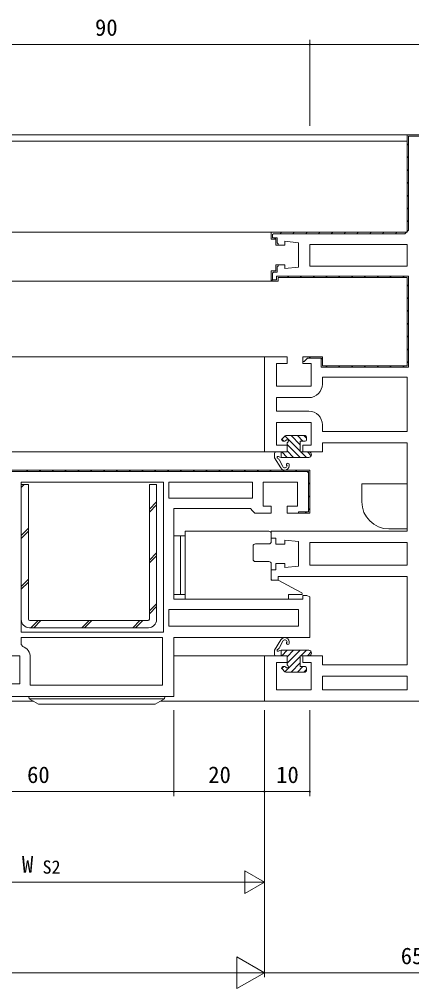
# Model space of a CAD drawing. Units: millimetres, scale not verified. Extents: x -594 to 539, y -420 to 386.
# Drawn here: x 210.1 to 296.7, y -255.5 to -41.5 of the extents above; entities that cross this region are included whole.
import ezdxf
from ezdxf.enums import TextEntityAlignment as Align

# ---------------------------------------------------------------- set-up
doc = ezdxf.new("R2010")
doc.units = ezdxf.units.MM
doc.header["$LTSCALE"] = 2
for name, color, linetype, lineweight in [('0-3_YKK_12', 2, 'Continuous', 9), ('0-4_YKK_D', 6, 'Continuous', 9), ('0-6_YKK_13', 4, 'Continuous', 9), ('0-7_YKK_11', 7, 'Continuous', 9)]:
    doc.layers.add(name, color=color, linetype=linetype, lineweight=lineweight)
doc.styles.add('ＭＳ ゴシック', font='')
doc.styles.get('ＭＳ ゴシック').set_extended_font_data('MS Gothic')

msp = doc.modelspace()

# ---------------------------------------------------------------- linework, layer by layer
at = {"layer": '0-3_YKK_12'}
for p, q in [((-177.757, -66.998), (296.243, -66.998)), ((295.743, -68.398), (-177.257, -68.398)), ((266.159, -88.498), (166.243, -88.498)), ((266.242, -99.298), (166.243, -99.298)), ((264.743, -115.998), (166.243, -115.998)), ((264.332, -136.998), (160.257, -136.998)), ((264.316, -181.998), (244.228, -181.998)), ((213.223, -191.998), (59.052, -191.998)), ((264.816, -191.998), (241.371, -191.998))]:
    msp.add_line(p, q, dxfattribs=at)
at = {"layer": '0-4_YKK_D'}
for p, q in [((184.243, -46.998), (274.243, -46.998)), ((274.243, -64.998), (274.243, -45.998)), ((274.243, -64.998), (274.243, -45.998)), ((334.243, -46.998), (274.243, -46.998)), ((244.243, -193.998), (244.243, -212.998)), ((244.243, -193.998), (244.243, -212.998)), ((264.243, -193.998), (264.243, -232.998)), ((264.243, -193.998), (264.243, -212.998)), ((264.243, -193.998), (264.243, -252.998)), ((264.243, -193.998), (264.243, -212.998)), ((274.243, -193.998), (274.243, -212.998)), ((264.243, -194.998), (264.243, -252.998)), ((244.243, -211.998), (184.243, -211.998)), ((264.243, -211.998), (244.243, -211.998)), ((274.243, -211.998), (264.243, -211.998)), ((264.243, -231.998), (259.913, -229.498)), ((259.913, -229.498), (259.913, -234.498)), ((259.243, -231.998), (169.243, -231.998)), ((264.243, -231.998), (255.583, -231.998)), ((264.243, -231.998), (259.913, -234.498)), ((264.243, -251.998), (258.181, -248.498)), ((258.181, -248.498), (258.181, -255.498)), ((257.243, -251.998), (-138.757, -251.998)), ((264.243, -251.998), (252.119, -251.998)), ((264.243, -251.998), (258.181, -255.498)), ((264.243, -251.998), (329.243, -251.998))]:
    msp.add_line(p, q, dxfattribs=at)
for centre, start, end in [((274.243, -46.998), 0, 180), ((274.243, -46.998), 0, 180), ((274.243, -46.998), 180, 0), ((274.243, -46.998), 180, 0), ((244.243, -211.998), 0, 180), ((244.243, -211.998), 0, 180), ((244.243, -211.998), 180, 0), ((244.243, -211.998), 180, 0), ((264.243, -211.998), 0, 180), ((264.243, -211.998), 0, 180), ((264.243, -211.998), 180, 0), ((264.243, -211.998), 180, 0), ((274.243, -211.998), 0, 180), ((274.243, -211.998), 180, 0)]:
    msp.add_arc(centre, 0.106, start, end, dxfattribs=at)
at = {"layer": '0-6_YKK_13'}
for p, q in [((268.073, -134.168), (268.5, -134.595)), ((268.131, -134.086), (268.731, -133.486)), ((268.723, -134.598), (268.343, -134.598)), ((268.771, -133.452), (272.143, -136.824)), ((273.243, -133.398), (268.943, -133.398)), ((270.132, -133.398), (272.143, -135.409)), ((271.546, -133.398), (272.746, -134.598)), ((273.243, -134.598), (272.143, -134.598)), ((272.143, -134.598), (272.143, -137.001)), ((272.96, -133.398), (273.543, -133.981)), ((273.543, -133.698), (273.543, -134.298)), ((269.243, -135.118), (269.243, -136.998)), ((269.243, -135.338), (272.103, -138.198)), ((269.243, -136.752), (270.689, -138.198)), ((266.447, -138.121), (266.447, -137.298)), ((267.871, -140.48), (266.484, -138.266)), ((269.243, -136.998), (266.746, -136.998)), ((267.54, -138.817), (268.29, -140.2)), ((267.913, -138.198), (267.913, -136.998)), ((274.043, -138.198), (267.913, -138.198)), ((268.075, -136.998), (269.275, -138.198)), ((272.143, -136.998), (274.043, -136.998)), ((272.318, -136.998), (273.518, -138.198)), ((273.732, -136.998), (274.586, -137.853)), ((210.543, -144.199), (212.143, -144.199)), ((210.543, -173.997), (210.543, -144.199)), ((211.18, -144.199), (210.543, -144.836)), ((212.143, -144.199), (212.143, -173.897)), ((238.843, -173.897), (238.843, -144.199)), ((238.843, -144.199), (240.443, -144.199)), ((240.443, -144.199), (240.443, -173.997)), ((285.743, -143.998), (285.743, -147.998)), ((295.743, -143.998), (285.743, -143.998)), ((295.743, -151.998), (295.743, -143.998)), ((240.443, -148.028), (238.843, -149.628)), ((240.443, -148.665), (238.843, -150.265)), ((212.143, -153.842), (210.543, -155.442)), ((291.743, -153.998), (295.743, -153.998)), ((295.743, -153.998), (295.743, -151.998)), ((212.143, -154.479), (210.543, -156.079)), ((246.742, -155.497), (244.242, -155.497)), ((245.736, -168.497), (245.736, -155.497)), ((246.742, -168.497), (246.742, -154.497)), ((246.742, -154.497), (246.742, -155.497)), ((246.742, -154.497), (265.249, -154.497)), ((265.749, -154.997), (265.749, -156.797)), ((261.749, -157.797), (261.749, -160.697)), ((262.249, -157.297), (265.249, -157.297)), ((240.443, -159.271), (238.843, -160.871)), ((240.443, -159.908), (238.843, -161.508)), ((262.249, -161.197), (265.249, -161.197)), ((265.749, -161.697), (265.749, -164.997)), ((212.143, -165.085), (210.543, -166.685)), ((212.143, -165.722), (210.543, -167.322)), ((266.049, -165.297), (267.168, -165.297)), ((272.389, -168.012), (267.308, -165.332)), ((246.742, -168.497), (244.242, -168.497)), ((246.742, -168.497), (246.742, -169.497)), ((269.549, -168.497), (272.549, -168.497)), ((269.549, -168.497), (269.549, -169.497)), ((272.549, -168.278), (272.549, -168.497)), ((240.443, -170.514), (238.843, -172.114)), ((240.443, -171.151), (238.843, -172.751)), ((246.742, -169.497), (269.549, -169.497)), ((212.443, -174.197), (238.543, -174.197)), ((214.274, -174.197), (212.674, -175.797)), ((214.911, -174.197), (213.311, -175.797)), ((225.517, -174.197), (223.917, -175.797)), ((226.154, -174.197), (224.554, -175.797)), ((236.76, -174.197), (235.16, -175.797)), ((237.397, -174.197), (235.797, -175.797)), ((238.643, -175.797), (212.343, -175.797)), ((267.871, -178.517), (266.484, -180.731)), ((267.54, -180.179), (268.29, -178.797)), ((266.447, -180.876), (266.447, -181.698)), ((267.913, -180.798), (267.913, -181.998)), ((274.043, -180.798), (267.913, -180.798)), ((268.075, -181.998), (269.275, -180.798)), ((269.243, -183.659), (272.103, -180.798)), ((269.243, -182.245), (270.689, -180.798)), ((272.318, -181.998), (273.518, -180.798)), ((273.732, -181.998), (274.586, -181.144)), ((269.243, -181.998), (266.746, -181.998)), ((268.771, -185.545), (272.143, -182.173)), ((269.243, -183.879), (269.243, -181.998)), ((270.132, -185.598), (272.143, -183.587)), ((272.143, -184.398), (272.143, -181.996)), ((272.143, -181.998), (274.043, -181.998)), ((268.073, -184.829), (268.5, -184.401)), ((268.131, -184.911), (268.731, -185.511)), ((268.723, -184.398), (268.343, -184.398)), ((273.243, -185.598), (268.943, -185.598)), ((271.546, -185.598), (272.746, -184.398)), ((273.243, -184.398), (272.143, -184.398)), ((272.96, -185.598), (273.543, -185.016)), ((273.543, -185.298), (273.543, -184.698)), ((227.243, -190.997), (212.243, -190.997)), ((212.269, -191.497), (212.243, -190.997)), ((214.348, -192.697), (212.269, -191.497)), ((242.217, -191.497), (212.269, -191.497)), ((242.243, -190.997), (227.243, -190.997)), ((240.138, -192.697), (242.217, -191.497)), ((242.217, -191.497), (242.243, -190.997)), ((240.138, -192.697), (214.348, -192.697))]:
    msp.add_line(p, q, dxfattribs=at)
for centre, radius, start, end in [((268.343, -134.298), 0.3, 135, 270), ((268.723, -134.298), 0.3, 270, 330), ((268.943, -133.698), 0.3, 90, 135), ((269.243, -134.598), 0.3, 299.99998, 150), ((273.243, -133.698), 0.3, 0, 90), ((273.243, -134.298), 0.3, 270, 0), ((269.543, -135.118), 0.3, 119.99998, 180), ((266.746, -137.298), 0.3, 90, 180), ((266.746, -138.121), 0.3, 180, 208.87427), ((267.249, -138.198), 0.2, 56.44269, 238.73001), ((266.627, -139.224), 1, 23.99017, 58.73001), ((267.913, -137.198), 1, 236.44269, 270), ((274.043, -137.598), 0.6, 270, 90), ((268.746, -139.997), 1, 208.87427, 16.60155), ((268.746, -139.997), 0.5, 203.99017, 354.81476), ((269.417, -139.797), 0.3, 16.60155, 234.81476), ((291.743, -147.998), 6, 180, 270), ((265.249, -154.997), 0.5, 0, 90), ((262.249, -157.797), 0.5, 90, 180), ((265.249, -156.797), 0.5, 270, 0), ((262.249, -160.697), 0.5, 180, 270), ((265.249, -161.697), 0.5, 0, 90), ((266.049, -164.997), 0.3, 180, 270), ((267.168, -165.597), 0.3, 62.15173, 90), ((272.249, -168.278), 0.3, 0, 62.18234), ((212.343, -173.997), 1.8, 180, 270), ((212.443, -173.897), 0.3, 180, 270), ((238.543, -173.897), 0.3, 270, 0), ((238.643, -173.997), 1.8, 270, 0), ((268.746, -179), 1, 343.39844, 151.12572), ((268.746, -179), 0.5, 5.18523, 156.00981), ((269.417, -179.2), 0.3, 125.18523, 343.39844), ((266.746, -180.876), 0.3, 151.12572, 180), ((266.746, -181.698), 0.3, 180, 270), ((267.249, -180.798), 0.2, 121.26997, 303.5573), ((266.627, -179.773), 1, 301.26997, 336.00981), ((267.913, -181.798), 1, 90, 123.5573), ((274.043, -181.398), 0.6, 270, 90), ((269.543, -183.879), 0.3, 180, 239.99998), ((268.343, -184.698), 0.3, 90, 224.99998), ((268.723, -184.698), 0.3, 29.99998, 90), ((268.943, -185.298), 0.3, 224.99998, 270), ((269.243, -184.398), 0.3, 209.99998, 60), ((273.243, -184.698), 0.3, 0, 90), ((273.243, -185.298), 0.3, 270, 0)]:
    msp.add_arc(centre, radius, start, end, dxfattribs=at)
at = {"layer": '0-7_YKK_11'}
for p, q in [((296.043, -68.944), (295.743, -69.244)), ((296.043, -71.772), (295.743, -72.072)), ((296.043, -74.6), (295.743, -74.9)), ((296.043, -77.429), (295.743, -77.729)), ((296.043, -80.257), (295.743, -80.557)), ((296.043, -83.086), (295.743, -83.386)), ((296.043, -85.914), (295.743, -86.214)), ((266.043, -88.998), (266.043, -89.698)), ((266.73, -89.771), (266.498, -90.003)), ((268.003, -88.498), (267.703, -88.798)), ((270.831, -88.498), (270.531, -88.798)), ((273.66, -88.498), (273.36, -88.798)), ((276.488, -88.498), (276.188, -88.798)), ((279.317, -88.498), (279.016, -88.798)), ((282.145, -88.498), (281.845, -88.798)), ((284.973, -88.498), (284.673, -88.798)), ((287.802, -88.498), (287.502, -88.798)), ((290.63, -88.498), (290.33, -88.798)), ((293.459, -88.498), (293.159, -88.798)), ((267.243, -95.648), (267.243, -95.948)), ((295.743, -95.998), (274.243, -95.998)), ((266.043, -97.498), (266.043, -98.998)), ((269.617, -98.198), (269.317, -98.498)), ((272.445, -98.198), (272.145, -98.498)), ((275.273, -98.198), (274.973, -98.498)), ((278.102, -98.198), (277.802, -98.498)), ((280.93, -98.198), (280.63, -98.498)), ((283.759, -98.198), (283.459, -98.498)), ((286.587, -98.198), (286.287, -98.498)), ((289.416, -98.198), (289.115, -98.498)), ((292.244, -98.198), (291.944, -98.498)), ((295.072, -98.198), (294.772, -98.498)), ((266.077, -98.91), (265.863, -99.123)), ((296.043, -100.056), (295.743, -100.356)), ((296.043, -102.885), (295.743, -103.185)), ((296.043, -105.713), (295.743, -106.013)), ((296.043, -108.542), (295.743, -108.842)), ((296.043, -111.37), (295.743, -111.67)), ((296.043, -114.198), (295.743, -114.498)), ((274.444, -115.998), (274.144, -116.298)), ((276.992, -116.279), (276.743, -116.528)), ((296.043, -117.027), (295.743, -117.327)), ((278.101, -117.998), (277.801, -118.298)), ((280.929, -117.998), (280.629, -118.298)), ((283.758, -117.998), (283.458, -118.298)), ((286.586, -117.998), (286.286, -118.298)), ((289.414, -117.998), (289.114, -118.298)), ((292.243, -117.998), (291.943, -118.298)), ((295.071, -117.998), (294.771, -118.298)), ((277.043, -130.998), (277.043, -132.498)), ((277.043, -132.498), (295.743, -132.498)), ((212.017, -140.997), (211.718, -141.297)), ((214.846, -140.997), (214.546, -141.297)), ((217.674, -140.997), (217.374, -141.297)), ((220.503, -140.997), (220.203, -141.297)), ((223.331, -140.997), (223.031, -141.297)), ((226.16, -140.997), (225.86, -141.297)), ((228.988, -140.997), (228.688, -141.297)), ((231.816, -140.997), (231.516, -141.297)), ((234.645, -140.997), (234.345, -141.297)), ((237.473, -140.997), (237.173, -141.297)), ((240.302, -140.997), (240.002, -141.297)), ((243.13, -140.997), (242.83, -141.297)), ((245.959, -140.997), (245.659, -141.297)), ((248.787, -140.997), (248.487, -141.297)), ((251.615, -140.997), (251.315, -141.297)), ((254.444, -140.997), (254.144, -141.297)), ((257.272, -140.997), (256.972, -141.297)), ((260.101, -140.997), (259.801, -141.297)), ((262.929, -140.997), (262.629, -141.297)), ((265.758, -140.997), (265.458, -141.297)), ((268.586, -140.997), (268.286, -141.297)), ((271.414, -140.997), (271.115, -141.297)), ((273.95, -141.29), (273.738, -141.502)), ((210.543, -176.797), (210.543, -143.697)), ((243.143, -143.697), (261.643, -143.697)), ((274.243, -143.825), (273.943, -144.125)), ((274.243, -146.654), (273.943, -146.954)), ((274.243, -149.482), (273.943, -149.782)), ((273.528, -150.197), (273.228, -150.497)), ((295.743, -161.998), (274.243, -161.998)), ((271.743, -175.497), (243.143, -175.497)), ((210.543, -177.997), (241.743, -177.997)), ((295.743, -189.498), (277.043, -189.498))]:
    msp.add_line(p, q, dxfattribs=at)
for points in [[(266.743, -91.348), (266.743, -89.998), (265.743, -89.998), (265.743, -88.498), (295.743, -88.498), (295.743, -66.998), (334.243, -66.998), (334.243, -101.998), (337.877, -101.998), (338.31, -102.248), (339.176, -102.248), (339.609, -101.998), (343.243, -101.998), (343.243, -104.298), (329.243, -104.298)], [(334.243, -86.998), (333.943, -86.998), (333.943, -67.298), (296.043, -67.298), (296.043, -87.998), (295.243, -88.798)], [(295.243, -88.798), (266.243, -88.798), (266.043, -88.998)], [(266.043, -88.998), (266.043, -89.698), (267.043, -89.698), (267.043, -90.848), (267.243, -91.048), (267.243, -91.348)], [(265.743, -154.498), (295.743, -154.498), (295.743, -134.998), (277.043, -134.998), (277.043, -136.998), (272.743, -136.998), (272.743, -135.498), (274.543, -135.498), (274.543, -130.498), (266.943, -130.498), (266.943, -135.498), (269.243, -135.498), (269.243, -136.998), (264.243, -136.998), (264.243, -115.998), (269.243, -115.998), (269.243, -117.498), (266.943, -117.498), (266.943, -122.498), (274.543, -122.498), (274.543, -117.498), (272.743, -117.498), (272.743, -115.998), (277.043, -115.998), (277.043, -117.998), (295.743, -117.998), (295.743, -98.498), (267.243, -98.498), (267.243, -99.298), (265.743, -99.298), (265.743, -96.998), (266.743, -96.998), (266.743, -95.648), (268.743, -95.648), (268.743, -96.521), (271.743, -96.198), (271.743, -90.798), (268.743, -90.476), (268.743, -91.348), (266.743, -91.348)], [(267.243, -95.948), (267.043, -96.148), (267.043, -97.298), (266.243, -97.298), (266.043, -97.498)], [(266.043, -97.498), (266.043, -98.998), (266.943, -98.998), (266.943, -98.198), (296.043, -98.198), (296.043, -118.298), (276.743, -118.298), (276.743, -116.298), (273.743, -116.298), (273.043, -116.998), (272.743, -116.998)], [(277.043, -132.498), (295.743, -132.498), (295.743, -120.498), (277.043, -120.498), (277.043, -121.998)], [(274.043, -124.998), (266.943, -124.998), (266.943, -127.998), (274.043, -127.998)], [(274.243, -140.997), (184.243, -140.997)], [(204.243, -190.997), (244.243, -190.997), (244.243, -177.997), (274.243, -177.997), (274.243, -168.978), (273.639, -168.697), (272.743, -168.697), (272.743, -169.497), (244.243, -169.497), (244.243, -149.497), (261.143, -149.497), (261.643, -149.997), (262.143, -150.497), (265.743, -150.497), (265.743, -148.997), (263.943, -148.997), (263.943, -143.697), (271.543, -143.697), (271.543, -148.997), (269.243, -148.997), (269.243, -150.497), (274.243, -150.497), (274.243, -140.997)], [(184.743, -148.997), (186.743, -148.997), (186.743, -148.697), (184.543, -148.697), (184.543, -141.297), (273.943, -141.297), (273.943, -150.197), (271.743, -150.197), (271.743, -150.497), (273.743, -150.497)], [(329.243, -191.998), (264.243, -191.998), (264.243, -181.998), (269.243, -181.998), (269.243, -183.498), (266.943, -183.498), (266.943, -189.498), (274.543, -189.498), (274.543, -183.498), (272.743, -183.498), (272.743, -181.998), (277.043, -181.998), (277.043, -183.998), (295.743, -183.998), (295.743, -164.498), (267.243, -164.498), (267.243, -165.298), (265.743, -165.298), (265.743, -162.998), (266.743, -162.998), (266.743, -161.648), (268.743, -161.648), (268.743, -162.521), (271.743, -162.198), (271.743, -156.798), (268.743, -156.476), (268.743, -157.348), (266.743, -157.348), (266.743, -155.998), (265.743, -155.998), (265.743, -154.498)], [(210.543, -177.997), (241.743, -177.997), (241.743, -188.497), (212.543, -188.497), (212.543, -182.305)], [(210.876, -179.948), (210.543, -179.476), (210.543, -177.997)], [(207.743, -181.997), (210.243, -181.997), (210.243, -188.197), (206.936, -188.197)]]:
    msp.add_lwpolyline(points, dxfattribs=at)
for points in [[(295.743, -95.998), (274.243, -95.998), (274.243, -91.198), (295.743, -91.198)], [(210.543, -176.797), (210.543, -143.697), (241.943, -143.697), (241.943, -176.797)], [(243.143, -143.697), (261.643, -143.697), (261.643, -147.197), (243.143, -147.197)], [(295.743, -161.998), (274.243, -161.998), (274.243, -156.998), (295.743, -156.998)], [(271.743, -175.497), (243.143, -175.497), (243.143, -171.797), (271.743, -171.797)], [(295.743, -189.498), (277.043, -189.498), (277.043, -186.498), (295.743, -186.498)]]:
    msp.add_lwpolyline(points, close=True, dxfattribs=at)
for centre, radius, start, end in [((274.043, -121.998), 3, 270, 359.99998), ((274.043, -130.998), 3, 0, 89.99998), ((210.043, -182.305), 2.5, 0.00002, 70.52878)]:
    msp.add_arc(centre, radius, start, end, dxfattribs=at)

# ---------------------------------------------------------------- texts
at = {"layer": '0-4_YKK_D', "color": 4, "style": 'ＭＳ ゴシック'}
for s, height, p in [('90', 3.666, (226.844, -46.198)), ('60', 3.666, (211.843, -211.198)), ('20', 3.666, (251.843, -211.198)), ('10', 3.666, (266.843, -211.198)), ('W', 3.666, (210.708, -230.998)), ('S2', 2.933, (215.246, -230.998)), ('65', 3.666, (294.343, -251.198))]:
    msp.add_text(s, height=height, dxfattribs=at).set_placement(p, align=Align.BOTTOM_LEFT)

doc.saveas('drawing.dxf')
